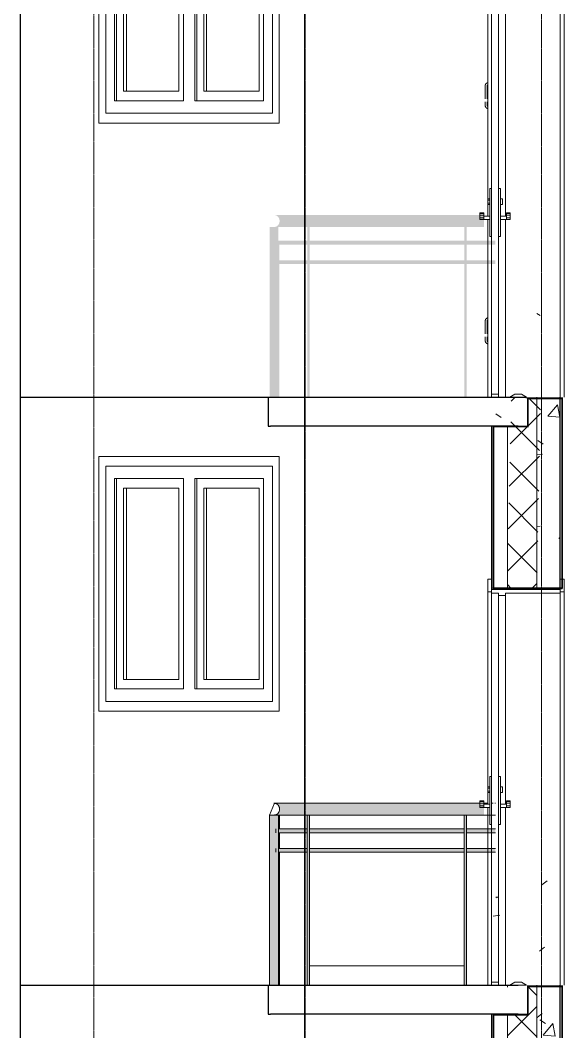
# Model space of a CAD drawing. Header units: inches. Extents: x -2431 to 214825, y 3 to 92804.
# Drawn here: x 155585 to 158340, y 23803 to 28963 of the extents above; entities that cross this region are included whole.
import ezdxf

# ---------------------------------------------------------------- set-up
doc = ezdxf.new("R2010")
doc.units = ezdxf.units.IN
doc.header["$MEASUREMENT"] = 0
doc.linetypes.add('Линия сетки', pattern=[22.225, 12.7, -3.175, 3.175, -3.175])
for name, color, linetype, lineweight in [('A-DOOR', 250, 'Continuous', 9), ('A-DOOR-FRAM', 250, 'Continuous', 18), ('A-GLAZ', 250, 'Continuous', 9), ('A-WALL', 250, 'Continuous', 9), ('A-WALL-PATT', 250, 'Continuous', 25), ('S-GRID', 250, 'Continuous', 9), ('Балясины', 7, 'Continuous', 9), ('Верхние поручни', 7, 'Continuous', 9), ('Ограждение', 7, 'Continuous', 9), ('Поручни', 250, 'Continuous', 18)]:
    doc.layers.add(name, color=color, linetype=linetype, lineweight=lineweight)
pattern_1 = [(50, (164716.3, 31490.75), (728.737, -63.756), [76.2, -838.2]), (355, (164716.3, 31490.75), (-140.97, 764.23), [60.96, -670.56]), (100.451, (164777, 31485.4), (587.77, 700.467), [64.76, -712.36]), (46.184, (164716.3, 31693.95), (1084.316, -168.17), [114.3, -1257.3]), (96.636, (164806.6, 31679.9), (949.61, 989.71), [97.14, -1068.54]), (351.184, (164716.3, 31694), (949.62, 989.7), [91.44, -1005.84]), (21, (164817.9, 31643.15), (606.458, -409.06), [76.2, -838.2]), (326, (164817.9, 31643.15), (247.21, 736.753), [60.96, -670.56]), (71.451, (164868.4, 31609.06), (853.67, 327.685), [64.76, -712.36]), (37.5, (164716.28, 31490.75), (12.355, 338.22), [33.528, -628.904, 33.528, -647.192, -673.1]), (37.5, (164716.28, 31490.75), (12.355, 338.22), [-1343.152, 33.528, -639.572]), (7.5, (164716.28, 31490.75), (267.279, 400.722), [33.528, -354.584, 33.528, -613.664, -256.54]), (7.5, (164716.28, 31490.75), (267.279, 400.722), [-1035.304, 33.528, -223.012]), (327.5, (164489.7, 31490.75), (542.363, -22.915), [33.528, -220.472, 33.528, -758.952, -1051.56]), (327.5, (164489.7, 31490.75), (542.363, -22.915), [-1046.48, 33.528, -1018.032]), (317.5, (164388.1, 31490.75), (592.517, 101.707), [33.528, -296.672, 33.528, -492.76, -746.76]), (317.5, (164388.1, 31490.75), (592.517, 101.707), [-856.49, 33.53, -713.23])]
pattern_2 = [(50, (164716.3, 30890.75), (728.737, -63.756), [76.2, -838.2]), (355, (164716.3, 30890.75), (-140.97, 764.23), [60.96, -670.56]), (100.451, (164777, 30885.4), (587.77, 700.467), [64.76, -712.36]), (46.184, (164716.3, 31093.95), (1084.32, -168.17), [114.3, -1257.3]), (96.636, (164806.6, 31079.9), (949.61, 989.71), [97.14, -1068.54]), (351.184, (164716.3, 31094), (949.62, 989.7), [91.44, -1005.84]), (21, (164817.9, 31043.15), (606.458, -409.06), [76.2, -838.2]), (326, (164817.9, 31043.15), (247.21, 736.75), [60.96, -670.56]), (71.451, (164868.4, 31009.06), (853.67, 327.685), [64.76, -712.36]), (37.5, (164716.28, 30890.75), (12.355, 338.22), [33.528, -628.904, 33.528, -647.192, -673.1]), (37.5, (164716.28, 30890.75), (12.355, 338.22), [-1343.152, 33.528, -639.572]), (7.5, (164716.28, 30890.75), (267.279, 400.722), [33.528, -354.584, 33.528, -613.664, -256.54]), (7.5, (164716.28, 30890.75), (267.279, 400.722), [-1035.304, 33.528, -223.012]), (327.5, (164489.7, 30890.75), (542.363, -22.915), [33.528, -220.472, 33.528, -758.952, -1051.56]), (327.5, (164489.7, 30890.75), (542.363, -22.915), [-1046.48, 33.528, -1018.032]), (317.5, (164388.1, 30890.75), (592.517, 101.707), [33.528, -296.672, 33.528, -492.76, -746.76]), (317.5, (164388.1, 30890.75), (592.517, 101.707), [-856.49, 33.53, -713.23])]

# ---------------------------------------------------------------- blocks, each defined once
blk = doc.blocks.new('Дверь-Наружная-Двойная-Две_Свет - Дверь-Наружная-Двойная-Две_Свет-V58-Сечение 0')
at = {"layer": 'A-DOOR'}
for p, q in [((-11007.2, 15387.3), (-11007.2, 15321.9)), ((-10997.7, 15322.1), (-10997.7, 15387.3)), ((-11007.2, 15306.7), (-11007.2, 15288.5)), ((-10997.7, 15288.5), (-10997.7, 15306.7)), ((-10997.7, 15288.1), (-10997.7, 15288.4))]:
    blk.add_line(p, q, dxfattribs=at)
at = {"layer": 'A-DOOR', "flags": 128}
for points in [[(-10994.6, 15404.1), (-10995.2, 15403.9), (-10995.9, 15403.6), (-10996.5, 15403.4), (-10997.2, 15403.1), (-10997.8, 15402.8), (-10998.4, 15402.5), (-10999, 15402.1), (-10999.6, 15401.7), (-11000.2, 15401.3), (-11000.7, 15400.9), (-11001.2, 15400.4), (-11001.8, 15400), (-11002.3, 15399.5), (-11002.7, 15399), (-11003.2, 15398.4), (-11003.6, 15397.9), (-11004, 15397.3), (-11004.4, 15396.7), (-11004.8, 15396.1), (-11005.1, 15395.5), (-11005.4, 15394.9), (-11005.7, 15394.3), (-11006, 15393.6), (-11006.2, 15393), (-11006.5, 15392.3), (-11006.6, 15391.6), (-11006.8, 15391), (-11006.9, 15390.3), (-11007, 15389.6), (-11007.1, 15388.9), (-11007.2, 15388.2), (-11007.2, 15387.5), (-11007.2, 15387.3)], [(-10994.6, 15404.1), (-10995.2, 15403.9), (-10995.9, 15403.6), (-10996.5, 15403.4), (-10997.2, 15403.1), (-10997.8, 15402.8), (-10998.4, 15402.5), (-10999, 15402.1), (-10999.6, 15401.7), (-11000.2, 15401.3), (-11000.7, 15400.9), (-11001.2, 15400.4), (-11001.8, 15400), (-11002.3, 15399.5), (-11002.7, 15399), (-11003.2, 15398.4), (-11003.6, 15397.9), (-11004, 15397.3), (-11004.4, 15396.7), (-11004.8, 15396.1), (-11005.1, 15395.5), (-11005.4, 15394.9), (-11005.7, 15394.3), (-11006, 15393.6), (-11006.2, 15393), (-11006.5, 15392.3), (-11006.6, 15391.6), (-11006.8, 15391), (-11006.9, 15390.3), (-11007, 15389.6), (-11007.1, 15388.9), (-11007.2, 15388.2), (-11007.2, 15387.5), (-11007.2, 15387.3)], [(-10997.7, 15387.3), (-10997.7, 15387.6), (-10997.6, 15387.9), (-10997.6, 15388.3), (-10997.6, 15388.6), (-10997.5, 15388.9), (-10997.4, 15389.2), (-10997.4, 15389.5), (-10997.3, 15389.8), (-10997.2, 15390.1), (-10997, 15390.4), (-10996.9, 15390.7), (-10996.8, 15391), (-10996.6, 15391.2), (-10996.5, 15391.5), (-10996.3, 15391.8), (-10996.1, 15392), (-10995.9, 15392.3), (-10995.7, 15392.5), (-10995.5, 15392.8), (-10995.3, 15393), (-10995, 15393.2), (-10994.8, 15393.4), (-10994.5, 15393.6), (-10994.3, 15393.8)], [(-10997.7, 15387.3), (-10997.7, 15387.6), (-10997.6, 15387.9), (-10997.6, 15388.3), (-10997.6, 15388.6), (-10997.5, 15388.9), (-10997.4, 15389.2), (-10997.4, 15389.5), (-10997.3, 15389.8), (-10997.2, 15390.1), (-10997, 15390.4), (-10996.9, 15390.7), (-10996.8, 15391), (-10996.6, 15391.2), (-10996.5, 15391.5), (-10996.3, 15391.8), (-10996.1, 15392), (-10995.9, 15392.3), (-10995.7, 15392.5), (-10995.5, 15392.8), (-10995.3, 15393), (-10995, 15393.2), (-10994.8, 15393.4), (-10994.5, 15393.6), (-10994.3, 15393.8)], [(-11007.2, 15288.5), (-11007.2, 15287.8), (-11007.1, 15287.1), (-11007.1, 15286.4), (-11007, 15285.7), (-11006.8, 15285), (-11006.7, 15284.3), (-11006.5, 15283.7), (-11006.3, 15283), (-11006.1, 15282.3), (-11005.8, 15281.7), (-11005.5, 15281.1), (-11005.2, 15280.4), (-11004.9, 15279.8), (-11004.5, 15279.2), (-11004.1, 15278.6), (-11003.7, 15278.1), (-11003.3, 15277.5), (-11002.9, 15277), (-11002.4, 15276.5), (-11001.9, 15276), (-11001.4, 15275.5), (-11000.9, 15275), (-11000.3, 15274.6), (-10999.7, 15274.2), (-10999.2, 15273.8), (-10998.6, 15273.4), (-10998, 15273.1), (-10997.3, 15272.8), (-10996.7, 15272.5), (-10996.1, 15272.2), (-10995.4, 15272), (-10994.7, 15271.8), (-10994.1, 15271.6)], [(-11007.2, 15288.5), (-11007.2, 15287.8), (-11007.1, 15287.1), (-11007.1, 15286.4), (-11007, 15285.7), (-11006.8, 15285), (-11006.7, 15284.3), (-11006.5, 15283.7), (-11006.3, 15283), (-11006.1, 15282.3), (-11005.8, 15281.7), (-11005.5, 15281.1), (-11005.2, 15280.4), (-11004.9, 15279.8), (-11004.5, 15279.2), (-11004.1, 15278.6), (-11003.7, 15278.1), (-11003.3, 15277.5), (-11002.9, 15277), (-11002.4, 15276.5), (-11001.9, 15276), (-11001.4, 15275.5), (-11000.9, 15275), (-11000.3, 15274.6), (-10999.7, 15274.2), (-10999.2, 15273.8), (-10998.6, 15273.4), (-10998, 15273.1), (-10997.3, 15272.8), (-10996.7, 15272.5), (-10996.1, 15272.2), (-10995.4, 15272), (-10994.7, 15271.8), (-10994.1, 15271.6)], [(-10997.7, 15288.1), (-10997.7, 15288.4), (-10997.7, 15288.5)], [(-10994.2, 15281.9), (-10994.5, 15282.1), (-10994.7, 15282.3), (-10995, 15282.5), (-10995.2, 15282.7), (-10995.4, 15283), (-10995.6, 15283.2), (-10995.8, 15283.4), (-10996, 15283.7), (-10996.2, 15283.9), (-10996.4, 15284.2), (-10996.6, 15284.5), (-10996.7, 15284.8), (-10996.9, 15285), (-10997, 15285.3), (-10997.1, 15285.6), (-10997.2, 15285.9), (-10997.3, 15286.2), (-10997.4, 15286.5), (-10997.5, 15286.8), (-10997.5, 15287.2), (-10997.6, 15287.5), (-10997.6, 15287.8), (-10997.7, 15288.1)], [(-10994.2, 15281.9), (-10994.5, 15282.1), (-10994.7, 15282.3), (-10995, 15282.5), (-10995.2, 15282.7), (-10995.4, 15283), (-10995.6, 15283.2), (-10995.8, 15283.4), (-10996, 15283.7), (-10996.2, 15283.9), (-10996.4, 15284.2), (-10996.6, 15284.5), (-10996.7, 15284.8), (-10996.9, 15285), (-10997, 15285.3), (-10997.1, 15285.6), (-10997.2, 15285.9), (-10997.3, 15286.2), (-10997.4, 15286.5), (-10997.5, 15286.8), (-10997.5, 15287.2), (-10997.6, 15287.5), (-10997.6, 15287.8), (-10997.7, 15288.1)]]:
    blk.add_lwpolyline(points, dxfattribs=at)
blk = doc.blocks.new('Дверь-Наружная-Двойная-Полное остекление-Деревянный_фасад - 1500 x 2000 мм-347512-Сечение 0')
at = {"layer": 'A-DOOR'}
for p, q in [((-10994.3, 2071.4), (-10994.3, 2006.4)), ((-10974.3, 2071.4), (-10994.3, 2071.4)), ((-10974.3, 2025), (-10974.3, 2071.4)), ((-10624.3, 2071.4), (-10624.3, 2025)), ((-10604.3, 2071.4), (-10624.3, 2071.4)), ((-10604.3, 2006.4), (-10604.3, 2071.4)), ((-10974.3, 2006.4), (-10974.3, 2018.7)), ((-10624.3, 2018.7), (-10624.3, 2006.4)), ((-10994.3, 2006.4), (-10974.3, 2006.4)), ((-10994.3, 2006.4), (-10994.3, 1011.9)), ((-10624.3, 2006.4), (-10604.3, 2006.4)), ((-10604.3, 2006.4), (-10604.3, 0)), ((-10974.3, 1064.4), (-10984.3, 1064.4)), ((-10984.3, 1039.4), (-10984.3, 1064.4)), ((-10984.3, 844.4), (-10984.3, 1039.4)), ((-10929.3, 1064.4), (-10939.3, 1064.4)), ((-10929.3, 1064.4), (-10929.3, 1039.4)), ((-10929.3, 1039.4), (-10929.3, 844.4)), ((-10994.3, 1004.6), (-10994.3, 1011.9)), ((-10994.3, 1011.9), (-10984.3, 1011.9)), ((-10984.3, 1004.9), (-10994.3, 1004.9)), ((-10994.3, 996.9), (-10994.3, 1004.6)), ((-10994.3, 989.2), (-10994.3, 996.9)), ((-10994.3, 981.9), (-10994.3, 989.2)), ((-10994.3, 988.9), (-10984.3, 988.9)), ((-10984.3, 981.9), (-10994.3, 981.9)), ((-10994.3, 981.9), (-10994.3, 922.1)), ((-10929.3, 1011.9), (-10919.3, 1011.9)), ((-10929.3, 981.9), (-10919.3, 981.9)), ((-10919.3, 1011.9), (-10919.3, 981.9)), ((-11034.3, 936.6), (-11034.3, 939.4)), ((-11014.3, 939.4), (-11034.3, 939.4)), ((-11034.3, 927.4), (-11034.3, 936.6)), ((-11014.3, 936.6), (-11034.3, 936.6)), ((-11014.3, 939.4), (-11014.3, 936.6)), ((-11014.3, 936.6), (-11014.3, 927.4)), ((-10899.3, 936.6), (-10899.3, 939.4)), ((-10899.3, 939.4), (-10879.3, 939.4)), ((-10899.3, 927.4), (-10899.3, 936.6)), ((-10899.3, 936.6), (-10879.3, 936.6)), ((-10879.3, 939.4), (-10879.3, 936.6)), ((-10879.3, 936.6), (-10879.3, 927.4)), ((-11034.3, 914.4), (-11034.3, 927.4)), ((-11014.3, 927.4), (-11034.3, 927.4)), ((-11034.3, 906.4), (-11034.3, 914.4)), ((-11034.3, 914.4), (-11014.3, 914.4)), ((-11034.3, 906.4), (-11014.3, 906.4)), ((-11014.3, 927.4), (-11014.3, 914.4)), ((-10984.3, 922.4), (-11014.3, 922.4)), ((-11014.3, 914.4), (-11014.3, 912.4)), ((-11014.3, 912.4), (-11014.3, 914.4)), ((-11014.3, 912.3), (-11014.3, 910.6)), ((-11014.3, 910.5), (-11014.3, 912.3)), ((-11014.3, 910.4), (-11014.3, 908.9)), ((-11014.3, 908.9), (-11014.3, 910.4)), ((-11014.3, 907.7), (-11014.3, 906.8)), ((-11014.3, 906.7), (-11014.3, 907.5)), ((-11014.3, 906.4), (-10984.3, 906.4)), ((-10994.3, 906.7), (-10994.3, 0)), ((-10899.3, 922.4), (-10929.3, 922.4)), ((-10929.3, 906.4), (-10899.3, 906.4)), ((-10899.3, 914.4), (-10899.3, 927.4)), ((-10899.3, 927.4), (-10879.3, 927.4)), ((-10899.3, 912.4), (-10899.3, 914.4)), ((-10899.3, 914.4), (-10879.3, 914.4)), ((-10899.3, 914.4), (-10899.3, 912.4)), ((-10899.3, 910.6), (-10899.3, 912.3)), ((-10899.3, 912.3), (-10899.3, 910.5)), ((-10899.3, 908.9), (-10899.3, 910.4)), ((-10899.3, 910.4), (-10899.3, 908.9)), ((-10899.3, 906.8), (-10899.3, 907.7)), ((-10899.3, 907.5), (-10899.3, 906.7)), ((-10899.3, 906.4), (-10879.3, 906.4)), ((-10879.3, 927.4), (-10879.3, 914.4)), ((-10879.3, 914.4), (-10879.3, 906.4)), ((-10984.3, 819.4), (-10984.3, 844.4)), ((-10929.3, 844.4), (-10929.3, 819.4)), ((-10984.3, 819.4), (-10974.3, 819.4)), ((-10939.3, 819.4), (-10929.3, 819.4)), ((-10856.5, 15), (-10881.9, 0)), ((-10821.5, 15), (-10856.5, 15)), ((-10796.1, 0), (-10821.5, 15)), ((-10881.9, 0), (-10796.1, 0))]:
    blk.add_line(p, q, dxfattribs=at)
at = {"layer": 'A-DOOR', "lineweight": 18}
for p, q in [((-10974.3, 2000), (-10974.3, 15)), ((-10939.3, 2000), (-10974.3, 2000)), ((-10939.3, 15), (-10939.3, 2000)), ((-10974.3, 15), (-10939.3, 15))]:
    blk.add_line(p, q, dxfattribs=at)
at = {"layer": 'A-DOOR-FRAM'}
for p, q in [((-10974.3, 2018.7), (-10974.3, 2025)), ((-10974.3, 2025), (-10624.3, 2025)), ((-10624.3, 2018.7), (-10974.3, 2018.7)), ((-10974.3, 2018.7), (-10974.3, 2000)), ((-10624.3, 2025), (-10624.3, 2018.7)), ((-10624.3, 2000), (-10624.3, 2018.7)), ((-10974.3, 2000), (-10939.3, 2000)), ((-10939.3, 2000), (-10939.3, 1987.3)), ((-10939.3, 1987.3), (-10904.4, 1987.3)), ((-10904.4, 1987.3), (-10904.4, 2000)), ((-10904.4, 2000), (-10624.3, 2000))]:
    blk.add_line(p, q, dxfattribs=at)
at = {"layer": 'A-DOOR-FRAM', "lineweight": 9}
for p, q in [((-10904.4, 1987.3), (-10904.4, 922.1)), ((-10624.3, 2000), (-10624.3, 0)), ((-10904.4, 906.8), (-10904.4, 0)), ((-10974.3, 15), (-10974.3, 0)), ((-10939.3, 15), (-10939.3, 0))]:
    blk.add_line(p, q, dxfattribs=at)
blk = doc.blocks.new('Дверь-Наружная-Двойная-Две_Свет - Дверь-Наружная-Двойная-Две_Свет-345854-Сечение 0')
at = {"layer": 'A-DOOR'}
for p, q in [((-11007.2, 4587.3), (-11007.2, 4521.9)), ((-10997.7, 4522.1), (-10997.7, 4587.3)), ((-11007.2, 4506.7), (-11007.2, 4488.5)), ((-10997.7, 4488.5), (-10997.7, 4506.7))]:
    blk.add_line(p, q, dxfattribs=at)
at = {"layer": 'A-DOOR', "flags": 128}
for points in [[(-10994.6, 4604.1), (-10995.2, 4603.9), (-10995.9, 4603.6), (-10996.5, 4603.4), (-10997.2, 4603.1), (-10997.8, 4602.8), (-10998.4, 4602.5), (-10999, 4602.1), (-10999.6, 4601.7), (-11000.2, 4601.3), (-11000.7, 4600.9), (-11001.2, 4600.4), (-11001.8, 4600), (-11002.3, 4599.5), (-11002.7, 4599), (-11003.2, 4598.4), (-11003.6, 4597.9), (-11004, 4597.3), (-11004.4, 4596.7), (-11004.8, 4596.1), (-11005.1, 4595.5), (-11005.4, 4594.9), (-11005.7, 4594.3), (-11006, 4593.6), (-11006.2, 4593), (-11006.5, 4592.3), (-11006.6, 4591.6), (-11006.8, 4591), (-11006.9, 4590.3), (-11007, 4589.6), (-11007.1, 4588.9), (-11007.2, 4588.2), (-11007.2, 4587.5), (-11007.2, 4587.3)], [(-10994.6, 4604.1), (-10995.2, 4603.9), (-10995.9, 4603.6), (-10996.5, 4603.4), (-10997.2, 4603.1), (-10997.8, 4602.8), (-10998.4, 4602.5), (-10999, 4602.1), (-10999.6, 4601.7), (-11000.2, 4601.3), (-11000.7, 4600.9), (-11001.2, 4600.4), (-11001.8, 4600), (-11002.3, 4599.5), (-11002.7, 4599), (-11003.2, 4598.4), (-11003.6, 4597.9), (-11004, 4597.3), (-11004.4, 4596.7), (-11004.8, 4596.1), (-11005.1, 4595.5), (-11005.4, 4594.9), (-11005.7, 4594.3), (-11006, 4593.6), (-11006.2, 4593), (-11006.5, 4592.3), (-11006.6, 4591.6), (-11006.8, 4591), (-11006.9, 4590.3), (-11007, 4589.6), (-11007.1, 4588.9), (-11007.2, 4588.2), (-11007.2, 4587.5), (-11007.2, 4587.3)], [(-10997.7, 4587.3), (-10997.7, 4587.6), (-10997.6, 4587.9), (-10997.6, 4588.3), (-10997.6, 4588.6), (-10997.5, 4588.9), (-10997.4, 4589.2), (-10997.4, 4589.5), (-10997.3, 4589.8), (-10997.2, 4590.1), (-10997, 4590.4), (-10996.9, 4590.7), (-10996.8, 4591), (-10996.6, 4591.2), (-10996.5, 4591.5), (-10996.3, 4591.8), (-10996.1, 4592), (-10995.9, 4592.3), (-10995.7, 4592.5), (-10995.5, 4592.8), (-10995.3, 4593), (-10995, 4593.2), (-10994.8, 4593.4), (-10994.5, 4593.6), (-10994.3, 4593.8)], [(-10997.7, 4587.3), (-10997.7, 4587.6), (-10997.6, 4587.9), (-10997.6, 4588.3), (-10997.6, 4588.6), (-10997.5, 4588.9), (-10997.4, 4589.2), (-10997.4, 4589.5), (-10997.3, 4589.8), (-10997.2, 4590.1), (-10997, 4590.4), (-10996.9, 4590.7), (-10996.8, 4591), (-10996.6, 4591.2), (-10996.5, 4591.5), (-10996.3, 4591.8), (-10996.1, 4592), (-10995.9, 4592.3), (-10995.7, 4592.5), (-10995.5, 4592.8), (-10995.3, 4593), (-10995, 4593.2), (-10994.8, 4593.4), (-10994.5, 4593.6), (-10994.3, 4593.8)], [(-11007.2, 4488.5), (-11007.2, 4487.8), (-11007.1, 4487.1), (-11007.1, 4486.4), (-11007, 4485.7), (-11006.8, 4485), (-11006.7, 4484.3), (-11006.5, 4483.7), (-11006.3, 4483), (-11006.1, 4482.3), (-11005.8, 4481.7), (-11005.5, 4481.1), (-11005.2, 4480.4), (-11004.9, 4479.8), (-11004.5, 4479.2), (-11004.1, 4478.6), (-11003.7, 4478.1), (-11003.3, 4477.5), (-11002.9, 4477), (-11002.4, 4476.5), (-11001.9, 4476), (-11001.4, 4475.5), (-11000.9, 4475), (-11000.3, 4474.6), (-10999.7, 4474.2), (-10999.2, 4473.8), (-10998.6, 4473.4), (-10998, 4473.1), (-10997.3, 4472.8), (-10996.7, 4472.5), (-10996.1, 4472.2), (-10995.4, 4472), (-10994.7, 4471.8), (-10994.1, 4471.6)], [(-11007.2, 4488.5), (-11007.2, 4487.8), (-11007.1, 4487.1), (-11007.1, 4486.4), (-11007, 4485.7), (-11006.8, 4485), (-11006.7, 4484.3), (-11006.5, 4483.7), (-11006.3, 4483), (-11006.1, 4482.3), (-11005.8, 4481.7), (-11005.5, 4481.1), (-11005.2, 4480.4), (-11004.9, 4479.8), (-11004.5, 4479.2), (-11004.1, 4478.6), (-11003.7, 4478.1), (-11003.3, 4477.5), (-11002.9, 4477), (-11002.4, 4476.5), (-11001.9, 4476), (-11001.4, 4475.5), (-11000.9, 4475), (-11000.3, 4474.6), (-10999.7, 4474.2), (-10999.2, 4473.8), (-10998.6, 4473.4), (-10998, 4473.1), (-10997.3, 4472.8), (-10996.7, 4472.5), (-10996.1, 4472.2), (-10995.4, 4472), (-10994.7, 4471.8), (-10994.1, 4471.6)], [(-10994.2, 4481.9), (-10994.5, 4482.1), (-10994.7, 4482.3), (-10995, 4482.5), (-10995.2, 4482.7), (-10995.4, 4483), (-10995.6, 4483.2), (-10995.8, 4483.4), (-10996, 4483.7), (-10996.2, 4483.9), (-10996.4, 4484.2), (-10996.6, 4484.5), (-10996.7, 4484.8), (-10996.9, 4485), (-10997, 4485.3), (-10997.1, 4485.6), (-10997.2, 4485.9), (-10997.3, 4486.2), (-10997.4, 4486.5), (-10997.5, 4486.8), (-10997.5, 4487.2), (-10997.6, 4487.5), (-10997.6, 4487.8), (-10997.7, 4488.1), (-10997.7, 4488.4), (-10997.7, 4488.5)], [(-10994.2, 4481.9), (-10994.5, 4482.1), (-10994.7, 4482.3), (-10995, 4482.5), (-10995.2, 4482.7), (-10995.4, 4483), (-10995.6, 4483.2), (-10995.8, 4483.4), (-10996, 4483.7), (-10996.2, 4483.9), (-10996.4, 4484.2), (-10996.6, 4484.5), (-10996.7, 4484.8), (-10996.9, 4485), (-10997, 4485.3), (-10997.1, 4485.6), (-10997.2, 4485.9), (-10997.3, 4486.2), (-10997.4, 4486.5), (-10997.5, 4486.8), (-10997.5, 4487.2), (-10997.6, 4487.5), (-10997.6, 4487.8), (-10997.7, 4488.1), (-10997.7, 4488.4)]]:
    blk.add_lwpolyline(points, dxfattribs=at)
blk = doc.blocks.new('Ограждение - 50 x 12 мм-319649-Сечение 0')
at = {"layer": 'Балясины'}
for p, q in [((-12146, 4400), (-12146, 4469.8)), ((-12100.7, 4469.8), (-12146, 4469.8)), ((-12095.7, 4469.8), (-12100.7, 4469.8)), ((-12100.7, 4469.8), (-12100.7, 3600)), ((-12095.7, 4400), (-12095.7, 4469.8)), ((-12146, 4300), (-12146, 4380)), ((-12095.7, 4300), (-12095.7, 4380)), ((-12146, 3600), (-12146, 4280)), ((-12095.7, 3600), (-12095.7, 4280))]:
    blk.add_line(p, q, dxfattribs=at)
blk = doc.blocks.new('Ограждение - 50 x 12 мм-V30-Сечение 0')
at = {"layer": 'Балясины'}
for p, q in [((-11941.6, 4469.8), (-11953.6, 4469.8)), ((-11953.6, 4469.8), (-11953.6, 3600)), ((-11941.6, 3600), (-11941.6, 4469.8))]:
    blk.add_line(p, q, dxfattribs=at)
blk = doc.blocks.new('Ограждение - 800 мм-V31-Сечение 0')
at = {"layer": 'Балясины'}
blk.add_line((-11941.6, 3700), (-11153.6, 3700), dxfattribs=at)
blk = doc.blocks.new('Ограждение - Ограждение-356374-Сечение 0')
for p, q in [((-12120.4, 40530), (-12146, 40469.8)), ((-12146, 40469.8), (-12146, 39600))]:
    blk.add_line(p, q)
at = {"layer": 'Верхние поручни'}
for p, q in [((-11034.3, 40530), (-12120.4, 40530)), ((-11006.7, 40530), (-11014.3, 40530)), ((-10994.3, 40530), (-10998.1, 40530)), ((-12120.4, 40470), (-10994.3, 40470))]:
    blk.add_line(p, q, dxfattribs=at)
for points, knots in [([(-12095, 40500), (-12094.9, 40502.3), (-12095.3, 40505.7), (-12096.3, 40509.9), (-12097.4, 40512.7), (-12098.6, 40515.3), (-12099.9, 40517.7), (-12101.1, 40519.5), (-12102.1, 40520.8), (-12102.9, 40521.7), (-12103.7, 40522.6), (-12104.8, 40523.6), (-12106.1, 40524.8), (-12107.8, 40526.1), (-12109.6, 40527.1), (-12111.4, 40528), (-12113.1, 40528.8), (-12114.9, 40529.3), (-12117.4, 40529.8), (-12119.8, 40530.1), (-12122.1, 40530), (-12123.3, 40529.8), (-12123.8, 40529.7)], [0, 0, 0, 0, 0.0555556, 0.0833333, 0.1111111, 0.1388889, 0.1666667, 0.1944444, 0.2083333, 0.2222222, 0.2361111, 0.25, 0.2777778, 0.3055556, 0.3333333, 0.3611111, 0.3888889, 0.4166667, 0.4444444, 0.5, 0.5277778, 0.5506367, 0.5506367, 0.5506367, 0.5506367]), ([(-12123.8, 40470.3), (-12122.7, 40470.1), (-12120.9, 40470), (-12118.6, 40470.1), (-12116.8, 40470.3), (-12114.9, 40470.7), (-12113.2, 40471.2), (-12111.7, 40471.8), (-12110.5, 40472.4), (-12109.4, 40472.9), (-12108.3, 40473.6), (-12106.6, 40474.8), (-12104.9, 40476.2), (-12103.6, 40477.5), (-12103, 40478.2), (-12102.6, 40478.7), (-12101.5, 40479.9), (-12099.8, 40482.3), (-12098.4, 40485), (-12097.5, 40487), (-12097, 40488.4), (-12096.1, 40490.9), (-12095.2, 40494.8), (-12095, 40498.2), (-12095, 40500)], [0.4497023, 0.4497023, 0.4497023, 0.4497023, 0.5, 0.5277778, 0.5555556, 0.5833333, 0.6111111, 0.6388889, 0.6527778, 0.6666667, 0.6875, 0.7083333, 0.75, 0.7708333, 0.7760417, 0.78125, 0.7916667, 0.8333333, 0.875, 0.8854167, 0.8958333, 0.9166667, 0.9583333, 1, 1, 1, 1])]:
    blk.add_open_spline(points, degree=3, knots=knots, dxfattribs=at)
at = {"layer": 'Поручни', "color": 7, "lineweight": 9}
for p, q in [((-12114.5, 40380), (-12114.5, 40400)), ((-12097.9, 40400), (-11953.6, 40400)), ((-11953.6, 40380), (-12097.9, 40380)), ((-11941.6, 40400), (-11153.6, 40400)), ((-11153.6, 40380), (-11941.6, 40380)), ((-11141.6, 40400), (-10994.3, 40400)), ((-10994.3, 40380), (-11141.6, 40380)), ((-12114.5, 40280), (-12114.5, 40300)), ((-12097.9, 40300), (-11953.6, 40300)), ((-11953.6, 40280), (-12097.9, 40280)), ((-11941.6, 40300), (-11153.6, 40300)), ((-11153.6, 40280), (-11941.6, 40280)), ((-11141.6, 40300), (-10994.3, 40300)), ((-10994.3, 40280), (-11141.6, 40280))]:
    blk.add_line(p, q, dxfattribs=at)
for name, p in [('Ограждение - 50 x 12 мм-319649-Сечение 0', (0, 36000)), ('Ограждение - 50 x 12 мм-V30-Сечение 0', (0, 36000)), ('Ограждение - 50 x 12 мм-V30-Сечение 0', (800, 36000)), ('Ограждение - 800 мм-V31-Сечение 0', (0, 36000))]:
    blk.add_blockref(name, p)
blk = doc.blocks.new('Окно 2-Распашное - Один переплет с многокамерным стеклопакетом - 30674-99 - Окно 2-Распашное - Один переплет с многокамерным стеклопакетом - 30674-99-371209-Сечение 0')
at = {"layer": 'A-GLAZ'}
for p, q in [((-13236.2, 4500), (-13236.2, 5800)), ((-12317, 5800), (-13236.2, 5800)), ((-12317, 4500), (-12317, 5800)), ((-13200.9, 5750), (-13200.9, 4550)), ((-12352.3, 5750), (-13200.9, 5750)), ((-13200.9, 4550), (-13200.9, 5750)), ((-13200.9, 5750), (-12352.3, 5750)), ((-12352.3, 5750), (-12352.3, 4550)), ((-12352.3, 5750), (-12352.3, 4550)), ((-13156.3, 4613), (-13156.3, 5687)), ((-13156.3, 5687), (-12805.6, 5687)), ((-13146.4, 5687), (-13146.4, 4613)), ((-12805.6, 5687), (-12805.6, 4613)), ((-12747.6, 4613), (-12747.6, 5687)), ((-12747.6, 5687), (-12396.9, 5687)), ((-12737.7, 5687), (-12737.7, 4613)), ((-12396.9, 5687), (-12396.9, 4613)), ((-13110.4, 4662), (-13110.4, 5638)), ((-13110.4, 5638), (-12828.9, 5638)), ((-13096.2, 5638), (-13096.2, 4662)), ((-12828.9, 5638), (-12828.9, 4662)), ((-12701.7, 5638), (-12701.7, 4662)), ((-12701.7, 5638), (-12420.2, 5638)), ((-12687.5, 4662), (-12687.5, 5638)), ((-12420.2, 5638), (-12420.2, 4662)), ((-12828.9, 4662), (-13110.4, 4662)), ((-12701.7, 4662), (-12420.2, 4662)), ((-12805.6, 4613), (-13156.3, 4613)), ((-12396.9, 4613), (-12747.6, 4613)), ((-12352.3, 4550), (-13200.9, 4550)), ((-12352.3, 4550), (-13200.9, 4550)), ((-13236.2, 4500), (-12317, 4500))]:
    blk.add_line(p, q, dxfattribs=at)

msp = doc.modelspace()

# ---------------------------------------------------------------- hatches: boundary and pattern name
h = msp.add_hatch(color=256)
h.dxf.hatch_style = 1
edge = h.paths.add_edge_path()
edge.add_line((156910.12448, 27968.99113), (156881.74339, 27968.99113))
edge.add_spline(control_points=[(156881.74339, 27968.99113), (156881.74666, 27968.99112), (156882.96588, 27968.99044), (156884.80657, 27968.83422), (156887.2606, 27968.30396), (156889.05393, 27967.74973), (156890.83378, 27967.03218), (156892.63116, 27966.13364), (156894.38542, 27965.05831), (156896.05897, 27963.81469), (156897.42854, 27962.61453), (156898.51369, 27961.54295), (156899.3291, 27960.67694), (156900.12485, 27959.75241), (156901.13463, 27958.45052), (156902.32065, 27956.68337), (156903.62605, 27954.32621), (156904.8263, 27951.71231), (156905.86844, 27948.84496), (156906.91668, 27944.72747), (156907.24624, 27941.33594), (156907.18674, 27938.99113)], knot_values=[0, 0, 0, 0, 0.0001492575, 0.055704813, 0.0834825908, 0.1112603686, 0.1390381464, 0.1668159242, 0.1945937019, 0.2223714797, 0.2501492575, 0.2640381464, 0.2779270353, 0.2918159242, 0.305704813, 0.3334825908, 0.3612603686, 0.3890381464, 0.4168159242, 0.4445937019, 0.5001492575, 0.5001492575, 0.5001492575, 0.5001492575], degree=3, periodic=0)
edge.add_spline(control_points=[(156907.18674, 27938.99113), (156907.23093, 27937.23479), (156907.00749, 27933.81407), (156906.10109, 27929.88259), (156905.2236, 27927.35098), (156904.66267, 27925.96988), (156903.78501, 27923.97164), (156902.34315, 27921.24683), (156900.70684, 27918.92338), (156899.62144, 27917.64305), (156899.21566, 27917.19196), (156898.60557, 27916.53327), (156897.27962, 27915.20199), (156895.62886, 27913.81574), (156893.92753, 27912.63735), (156892.751, 27911.93546), (156891.7024, 27911.38521), (156890.51421, 27910.82024), (156889.02939, 27910.22401), (156887.23923, 27909.67295), (156885.40318, 27909.27738), (156883.55706, 27909.04258), (156882.34813, 27908.99122), (156881.74291, 27908.99113)], knot_values=[0.5001254431, 0.5001254431, 0.5001254431, 0.5001254431, 0.5417921098, 0.5834587764, 0.6042921098, 0.6147087764, 0.6251254431, 0.6667921098, 0.7084587764, 0.7188754431, 0.7240837764, 0.7292921098, 0.7501254431, 0.7917921098, 0.8126254431, 0.8334587764, 0.8473476653, 0.8612365542, 0.889014332, 0.9167921098, 0.9445698875, 0.9723476653, 1, 1, 1, 1], degree=3, periodic=0)
edge.add_line((156882.83572, 27908.99113), (156910.12448, 27908.99113))
edge.add_line((156910.12448, 27908.99113), (156910.12448, 27968.99113))
h.paths.add_polyline_path([(156945.47982, 27968.99113), (156910.12448, 27968.99113), (156910.12448, 27908.99113), (156945.47982, 27908.99113)])
h.paths.add_polyline_path([(157077.85952, 27968.99113), (156945.47982, 27968.99113), (156945.47982, 27908.99113), (157077.85952, 27908.99113)])
h = msp.add_hatch(color=256)
h.dxf.hatch_style = 1
h.paths.add_polyline_path([(157948.71494, 27968.99113), (157077.85952, 27968.99113), (157077.85952, 27908.99113), (157948.71494, 27908.99113)])
h = msp.add_hatch(color=256)
h.dxf.hatch_style = 1
h.paths.add_polyline_path([(156901.43763, 27908.68419), (156856.16843, 27908.68419), (156856.16843, 27888.83766), (156901.43763, 27888.83766)])
h.paths.add_polyline_path([(156901.43763, 27888.83766), (156856.16843, 27888.83766), (156856.16843, 27838.83766), (156901.43763, 27838.83766)])
h.paths.add_polyline_path([(156901.43763, 27838.83766), (156856.16843, 27838.83766), (156856.16843, 27038.83766), (156901.43763, 27038.83766)])
h.paths.add_polyline_path([(157048.60506, 27838.83766), (156904.27353, 27838.83766), (156901.43763, 27838.83766), (156901.43763, 27038.83766), (156906.53275, 27038.83766), (156906.53275, 27718.83766), (157048.60506, 27718.83766), (157048.60506, 27738.83766), (156906.53275, 27738.83766), (156906.53275, 27818.83766), (157048.60506, 27818.83766)])
h.paths.add_polyline_path([(157060.60506, 27908.68419), (157048.60506, 27908.68419), (157048.60506, 27038.83766), (157060.60506, 27038.83766)])
h.paths.add_polyline_path([(157848.60506, 27838.83766), (157077.85952, 27838.83766), (157077.85952, 27818.83766), (157848.60506, 27818.83766)])
h.paths.add_polyline_path([(157077.85952, 27838.83766), (157060.60506, 27838.83766), (157060.60506, 27818.83766), (157077.85952, 27818.83766)])
h.paths.add_polyline_path([(157848.60506, 27738.83766), (157077.85952, 27738.83766), (157077.85952, 27718.83766), (157848.60506, 27718.83766)])
h.paths.add_polyline_path([(157077.85952, 27738.83766), (157060.60506, 27738.83766), (157060.60506, 27718.83766), (157077.85952, 27718.83766)])
h.paths.add_polyline_path([(157860.60506, 27908.68419), (157848.60506, 27908.68419), (157848.60506, 27038.83766), (157860.60506, 27038.83766)])
h.paths.add_polyline_path([(158007.85952, 27838.83766), (157860.60506, 27838.83766), (157860.60506, 27818.83766), (158007.85952, 27818.83766)])
h.paths.add_polyline_path([(158007.85952, 27738.83766), (157860.60506, 27738.83766), (157860.60506, 27718.83766), (158007.85952, 27718.83766)])
h = msp.add_hatch(color=256)
h.dxf.hatch_style = 1
edge = h.paths.add_edge_path()
edge.add_line((156910.12448, 24968.49729), (156881.74339, 24968.49729))
edge.add_spline(control_points=[(156881.74339, 24968.49729), (156881.74666, 24968.49728), (156882.96588, 24968.4966), (156884.80657, 24968.34038), (156887.2606, 24967.81012), (156889.05393, 24967.25589), (156890.83378, 24966.53834), (156892.63116, 24965.6398), (156894.38542, 24964.56447), (156896.05897, 24963.32085), (156897.42854, 24962.12069), (156898.51369, 24961.04911), (156899.3291, 24960.1831), (156900.12485, 24959.25857), (156901.13463, 24957.95668), (156902.32065, 24956.18953), (156903.62605, 24953.83237), (156904.8263, 24951.21847), (156905.86844, 24948.35112), (156906.91668, 24944.23363), (156907.24624, 24940.8421), (156907.18674, 24938.49729)], knot_values=[0, 0, 0, 0, 0.0001492575, 0.055704813, 0.0834825908, 0.1112603686, 0.1390381464, 0.1668159242, 0.1945937019, 0.2223714797, 0.2501492575, 0.2640381464, 0.2779270353, 0.2918159242, 0.305704813, 0.3334825908, 0.3612603686, 0.3890381464, 0.4168159242, 0.4445937019, 0.5001492575, 0.5001492575, 0.5001492575, 0.5001492575], degree=3, periodic=0)
edge.add_spline(control_points=[(156907.18674, 24938.49729), (156907.23093, 24936.74095), (156907.00749, 24933.32023), (156906.10109, 24929.38875), (156905.2236, 24926.85714), (156904.66267, 24925.47604), (156903.78501, 24923.4778), (156902.34315, 24920.75299), (156900.70684, 24918.42954), (156899.62144, 24917.14921), (156899.21566, 24916.69812), (156898.60557, 24916.03943), (156897.27962, 24914.70815), (156895.62886, 24913.3219), (156893.92753, 24912.14351), (156892.751, 24911.44162), (156891.7024, 24910.89137), (156890.51421, 24910.3264), (156889.02939, 24909.73017), (156887.23923, 24909.17911), (156885.40318, 24908.78354), (156883.55706, 24908.54874), (156882.34813, 24908.49738), (156881.74291, 24908.49729)], knot_values=[0.5001254431, 0.5001254431, 0.5001254431, 0.5001254431, 0.5417921098, 0.5834587764, 0.6042921098, 0.6147087764, 0.6251254431, 0.6667921098, 0.7084587764, 0.7188754431, 0.7240837764, 0.7292921098, 0.7501254431, 0.7917921098, 0.8126254431, 0.8334587764, 0.8473476653, 0.8612365542, 0.889014332, 0.9167921098, 0.9445698875, 0.9723476653, 1, 1, 1, 1], degree=3, periodic=0)
edge.add_line((156882.83572, 24908.49729), (156910.12448, 24908.49729))
edge.add_line((156910.12448, 24908.49729), (156910.12448, 24968.49729))
h.paths.add_polyline_path([(156945.47982, 24968.49729), (156910.12448, 24968.49729), (156910.12448, 24908.49729), (156945.47982, 24908.49729)])
h.paths.add_polyline_path([(157077.85952, 24968.49729), (156945.47982, 24968.49729), (156945.47982, 24908.49729), (157077.85952, 24908.49729)])
h = msp.add_hatch(color=256)
h.dxf.hatch_style = 1
h.paths.add_polyline_path([(157948.71494, 24968.49729), (157077.85952, 24968.49729), (157077.85952, 24908.49729), (157948.71494, 24908.49729)])
h = msp.add_hatch(color=256)
h.dxf.hatch_style = 1
h.paths.add_polyline_path([(156901.43763, 24908.19035), (156856.16843, 24908.19035), (156856.16843, 24888.34382), (156901.43763, 24888.34382)])
h.paths.add_polyline_path([(156901.43763, 24888.34382), (156856.16843, 24888.34382), (156856.16843, 24838.34382), (156901.43763, 24838.34382)])
h.paths.add_polyline_path([(156901.43763, 24838.34382), (156856.16843, 24838.34382), (156856.16843, 24038.34382), (156901.43763, 24038.34382)])
h.paths.add_polyline_path([(157048.60506, 24838.34382), (156904.27353, 24838.34382), (156901.43763, 24838.34382), (156901.43763, 24038.34382), (156906.53275, 24038.34382), (156906.53275, 24718.34382), (157048.60506, 24718.34382), (157048.60506, 24738.34382), (156906.53275, 24738.34382), (156906.53275, 24818.34382), (157048.60506, 24818.34382)])
h.paths.add_polyline_path([(157060.60506, 24908.19035), (157048.60506, 24908.19035), (157048.60506, 24038.34382), (157060.60506, 24038.34382)])
h.paths.add_polyline_path([(157848.60506, 24838.34382), (157077.85952, 24838.34382), (157077.85952, 24818.34382), (157848.60506, 24818.34382)])
h.paths.add_polyline_path([(157077.85952, 24838.34382), (157060.60506, 24838.34382), (157060.60506, 24818.34382), (157077.85952, 24818.34382)])
h.paths.add_polyline_path([(157848.60506, 24738.34382), (157077.85952, 24738.34382), (157077.85952, 24718.34382), (157848.60506, 24718.34382)])
h.paths.add_polyline_path([(157077.85952, 24738.34382), (157060.60506, 24738.34382), (157060.60506, 24718.34382), (157077.85952, 24718.34382)])
h.paths.add_polyline_path([(157860.60506, 24908.19035), (157848.60506, 24908.19035), (157848.60506, 24038.34382), (157860.60506, 24038.34382)])
h.paths.add_polyline_path([(158007.85952, 24838.34382), (157860.60506, 24838.34382), (157860.60506, 24818.34382), (158007.85952, 24818.34382)])
h.paths.add_polyline_path([(158007.85952, 24738.34382), (157860.60506, 24738.34382), (157860.60506, 24718.34382), (158007.85952, 24718.34382)])
at = {"layer": 'A-WALL-PATT', "lineweight": 9}
h = msp.add_hatch(dxfattribs=at)
h.set_pattern_fill('FP_1', color=256, style=0, pattern_type=2)
h.set_pattern_definition(pattern_2)
h.paths.add_polyline_path([(158068.20952, 26065.74682), (158068.20952, 27640.74682), (157988.20952, 27640.74682), (157988.20952, 26065.74682), (158035.28019, 26065.74682)], flags=0)
h = msp.add_hatch(dxfattribs=at)
h.set_pattern_fill('FP_1', color=256, style=0, pattern_type=2)
h.set_pattern_definition(pattern_2)
h.paths.add_polyline_path([(158231.77515, 26065.74682), (158338.20952, 26065.74682), (158338.20952, 27640.74682), (158218.20952, 27640.74682), (158218.20952, 26065.74682)], flags=0)
h = msp.add_hatch(dxfattribs=at)
h.set_pattern_fill('FP_2', color=256, style=0, pattern_type=2)
h.set_pattern_definition([(45, (164716.28, 30890.75), (-106.066, 106.066), []), (135, (164716.28, 30890.75), (-106.066, -106.066), [])])
h.paths.add_polyline_path([(158068.20952, 26065.74682), (158218.20952, 26065.74682), (158238.20952, 27037.3345), (158088.20952, 27037.3345), (158068.20952, 26165.41727)])
h = msp.add_hatch(dxfattribs=at)
h.set_pattern_fill('FP_1', color=256, style=0, pattern_type=2)
h.set_pattern_definition(pattern_1)
h.paths.add_polyline_path([(158218.20952, 23065.74682), (158338.20952, 23065.74682), (158338.20952, 24640.74682), (158218.20952, 24640.74682), (158218.20952, 23467.88223)], flags=0)
h = msp.add_hatch(dxfattribs=at)
h.set_pattern_fill('FP_1', color=256, style=0, pattern_type=2)
h.set_pattern_definition(pattern_1)
h.paths.add_polyline_path([(158068.20952, 24490.74682), (157988.20952, 24490.74682), (157988.20952, 23065.74682), (158035.28019, 23065.74682), (158068.20952, 23065.74682)])
h = msp.add_hatch(dxfattribs=at)
h.set_pattern_fill('FP_2', color=256, style=0, pattern_type=2)
h.set_pattern_definition([(45, (164716.28, 31490.75), (-106.066, 106.066), []), (135, (164716.28, 31490.75), (-106.066, -106.066), [])])
h.paths.add_polyline_path([(158124.62477, 23892.12636), (158068.20952, 23892.12636), (158068.20952, 23065.74682), (158218.20952, 23065.74682), (158218.20952, 24033.75119), (158124.62477, 24033.75119)])

# ---------------------------------------------------------------- linework, layer by layer
for p, q in [((155585.37393, 41890.74682), (155585.37393, 11797.39792)), ((156849.0426, 27038.83766), (155585.37393, 27038.83766)), ((158123.55952, 27038.83766), (156849.0426, 27038.83766)), ((156849.0426, 27038.83766), (156849.0426, 26892.54566)), ((158338.20952, 27033.92218), (157988.20952, 27040.74682)), ((156849.0426, 26892.54566), (156860.31444, 26892.54566)), ((158123.55952, 26892.6202), (156860.31444, 26892.6202)), ((156849.0426, 24038.34382), (155585.37393, 24038.34382)), ((158123.55952, 24038.34382), (156849.0426, 24038.34382)), ((156849.0426, 24038.34382), (156849.0426, 23892.05182)), ((156849.0426, 23892.05182), (156860.31444, 23892.05182)), ((158123.55952, 23892.12636), (156860.31444, 23892.12636))]:
    msp.add_line(p, q)
at = {"const_width": 10}
for points in [[(158347.762, 26062.40082), (158347.762, 27033.75119), (158172.762, 27033.75119), (158172.762, 26890.57582), (157997.762, 26890.57582), (157997.762, 26065.57582), (158347.762, 26065.57582)], [(158347.762, 23062.40082), (158347.762, 24033.75119), (158172.762, 24033.75119), (158172.762, 23890.57582), (157997.762, 23890.57582), (157997.762, 23065.57582), (158347.762, 23065.57582)]]:
    msp.add_lwpolyline(points, dxfattribs=at)
at = {"layer": 'A-WALL'}
for p, q in [((158218.20952, 27040.74682), (158218.20952, 26065.74682)), ((158068.20952, 26890.74682), (158068.20952, 26065.74682)), ((158068.20952, 24040.74682), (158068.20952, 24030.54288)), ((158218.20952, 24040.74682), (158218.20952, 23065.74682)), ((158068.20952, 23890.74682), (158068.20952, 23065.74682))]:
    msp.add_line(p, q, dxfattribs=at)
at = {"layer": 'A-WALL', "lineweight": 25}
for p, q in [((158338.20952, 26065.74682), (158338.20952, 27040.74682)), ((157988.20952, 26890.74682), (157988.20952, 26065.74682)), ((158338.20952, 23065.74682), (158338.20952, 24040.74682)), ((157988.20952, 23890.74682), (157988.20952, 23065.74682))]:
    msp.add_line(p, q, dxfattribs=at)
at = {"layer": 'S-GRID', "ltscale": 0.03}
msp.add_line((157029.39455, 51640.74682), (157038.20952, 8123.82473), dxfattribs=at)
at = {"layer": 'S-GRID', "linetype": 'Линия сетки', "ltscale": 0.5}
for p, q in [((155961.12516, 42486.74977), (155961.12516, 6427.58106)), ((157038.20952, 42486.79996), (157038.20952, 6427.63125)), ((158242.9, 42486.79996), (158242.9, 6427.63125))]:
    msp.add_line(p, q, dxfattribs=at)

# ---------------------------------------------------------------- block references
for p in [(169222.82103, 23938.83766), (169222.82103, 20938.34382)]:
    msp.add_blockref('Окно 2-Распашное - Один переплет с многокамерным стеклопакетом - 30674-99 - Окно 2-Распашное - Один переплет с многокамерным стеклопакетом - 30674-99-371209-Сечение 0', p)
at = {"layer": 'A-DOOR', "lineweight": 18}
for p in [(168962.53742, 27040.74682), (168962.53742, 24040.74682)]:
    msp.add_blockref('Дверь-Наружная-Двойная-Полное остекление-Деревянный_фасад - 1500 x 2000 мм-347512-Сечение 0', p, dxfattribs=at)
at = {"layer": 'A-DOOR'}
for name, p in [('Дверь-Наружная-Двойная-Две_Свет - Дверь-Наружная-Двойная-Две_Свет-345854-Сечение 0', (168962.53742, 24040.74682)), ('Дверь-Наружная-Двойная-Две_Свет - Дверь-Наружная-Двойная-Две_Свет-V58-Сечение 0', (168962.53742, 12040.74682))]:
    msp.add_blockref(name, p, dxfattribs=at)
at = {"layer": 'Ограждение'}
msp.add_blockref('Ограждение - Ограждение-356374-Сечение 0', (169002.18742, -15561.65618), dxfattribs=at)

doc.saveas('drawing.dxf')
